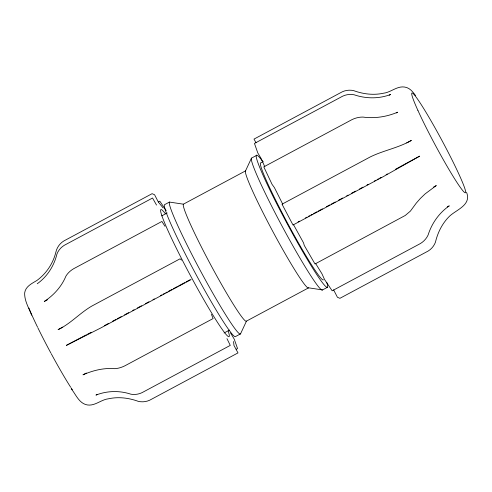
<?xml version="1.0" encoding="UTF-8"?>
<svg xmlns="http://www.w3.org/2000/svg" width="492" height="492" viewBox="0 0 492 492"><rect width="100%" height="100%" fill="white"/><g stroke="black" fill="none" stroke-linecap="round" stroke-linejoin="round"><path stroke-width="0.74" d="M327.524 287.267L322.555 289.929L308.607 287.826L246.467 321.11L240.533 333.865L235.563 336.528A74.938 5.35 61.8 0 1 196.751 275.846A74.938 5.35 61.8 0 1 164.476 204.733L169.445 202.071L183.393 204.174L245.533 170.89L251.467 158.135L256.437 155.472M37.238 283.755C47.257 276.652 54.138 265.809 56.98 253.921C58.382 250.33 61.014 247.279 64.311 245.287L152.545 198.024L156.524 205.072M386.115 174.642L387.321 173.934M395.507 169.297L403.791 164.715M404.449 164.353L419.67 156.142L383.299 176.634L293.004 225.01L282.027 204.192L370.261 156.93C383.532 150.368 398.465 147.926 411.373 140.411L406.675 142.926M158.479 201.911L159.826 201.191L166.198 210.65M161.776 215.871L167.182 212.981M263.195 161.548L260.496 162.993A66.383 4.736 61.8 0 0 289.087 225.994A66.383 4.736 61.8 0 0 323.472 279.745M389.197 95.233L390.537 94.513C378.877 98.984 365.857 98.763 354.099 94.771C350.267 94.009 346.22 94.513 342.684 96.174L254.45 143.436L257.79 152.907L261.455 159.076L264.782 166.806M47.656 299.665L44.298 301.461C53.665 295.268 61.561 286.682 65.873 276.227C67.718 273.066 70.522 270.563 73.652 268.718L161.893 221.455L164.998 226.308M396.257 112.932L397.597 112.213C386.73 116.813 374.719 118.701 362.998 117.078C359.197 116.998 355.433 117.957 352.032 119.605L263.798 166.868L272.064 184.359L274.395 187.575L282.752 204.217M62.767 327.137L58.074 329.652C70.688 323.674 79.925 312.912 91.887 306.036L180.121 258.774L181.517 260.133M104.347 325.673L108.394 323.502M112.447 321.331L115.829 319.523M117.176 318.804L121.229 316.633M124.605 314.825L128.658 312.654M132.711 310.483L134.064 309.757M137.44 307.949L141.493 305.778M145.546 303.607L148.922 301.799M152.975 299.628L154.322 298.902M160.404 295.649L161.751 294.923M163.104 294.204L164.457 293.478M165.804 292.752L167.157 292.033M168.51 291.307L171.886 289.499M173.233 288.773L177.286 286.602M178.639 285.883L184.715 282.623M186.068 281.898L190.121 279.733M298.103 221.886L299.456 221.166M305.532 217.907L306.885 217.187M308.232 216.462L309.585 215.736M310.938 215.016L312.285 214.291M313.638 213.565L317.014 211.757M318.367 211.037L322.42 208.866M326.473 206.695L329.849 204.887M331.196 204.162L335.249 201.991M338.625 200.183L342.678 198.012M346.731 195.841L348.084 195.115M351.46 193.307L355.513 191.136M359.566 188.965L362.942 187.157M366.995 184.986L368.342 184.266M374.424 181.007L375.771 180.281M377.124 179.562L378.477 178.836M379.824 178.11L381.177 177.391M191.099 279.597L100.829 327.936L66.371 345.384L81.469 337.358M86.346 373.022L82.988 374.818C92.902 370.451 103.738 367.758 114.624 368.668C118.209 368.526 121.672 367.395 124.87 365.82L213.104 318.558L211.412 314.32M433.606 187.015L436.287 185.576L425.223 193.811L420.439 198.368L416.287 203.098L410.402 211.105L405.236 215.478L315.009 263.976L304.253 245.403L303.57 242.9L293.373 224.42M97.299 394.375L95.958 395.094C107.102 390.703 119.611 390.427 130.964 394.215C134.703 394.904 138.609 394.276 142.028 392.659L230.268 345.396L226.966 338.637M447.246 206.929L449.257 205.847C439.153 212.888 431.767 223.343 428.089 235.059C426.453 238.583 423.729 241.541 420.408 243.546L332.174 290.809L324.529 279.462L321.946 273.773L315.667 263.564M224.075 332.986L229.481 330.089M236.203 349.283L237.55 348.564L234.21 339.093L230.545 332.924M82.115 337.02L86.5 334.744M87.724 334.111L91.315 332.266M415.531 95.534C412.776 91.74 409.682 87.773 404.719 87.059C397.013 85.805 390.949 92.379 383.502 93.216C373.539 95.405 363.188 94.113 353.68 90.633C349.867 89.753 345.79 90.171 342.241 91.826L254.007 139.095L256.018 142.821M163.129 207.944L158.375 202.114L154.586 194.758L152.102 193.676L63.868 240.939C59.852 243.368 56.918 247.451 55.904 252.033C53.148 263.38 46.328 273.583 36.906 280.477C31.937 283.46 25.498 286.436 24.655 292.937C24.379 300.889 28.911 307.992 31.629 315.181M71.457 389.024C75.965 394.762 79.194 403.514 87.281 404.941C94.987 406.195 101.051 399.621 108.498 398.784C118.461 396.595 128.812 397.887 138.32 401.367C142.133 402.247 146.21 401.829 149.759 400.174L237.993 352.905L233.971 345.452L233.571 341.516M333.625 289.886L337.414 297.242L339.898 298.324L428.132 251.061C431.472 249.026 434.073 245.877 435.445 242.212C437.775 232.384 442.406 223.067 449.737 216.006C456.914 209.457 471.73 204.838 466.502 192.181M326.836 282.556A74.938 5.35 61.8 0 1 284.93 219.506A74.938 5.35 61.8 0 1 262.833 161.69M322.555 289.929A74.938 5.35 61.8 0 1 283.743 229.247A74.938 5.35 61.8 0 1 251.467 158.135M308.607 287.826A66.488 4.748 61.8 0 1 274.173 233.989A66.488 4.748 61.8 0 1 245.533 170.89M246.467 321.11A66.488 4.748 61.8 0 1 212.034 267.273A66.488 4.748 61.8 0 1 183.393 204.174M228.183 330.938A72.084 5.141 61.8 0 1 190.545 275.778A72.084 5.141 61.8 0 1 165.392 213.725M240.533 333.865A74.938 5.35 61.8 0 1 201.72 273.183A74.938 5.35 61.8 0 1 169.445 202.071M72.33 389.793A56.537 4.034 61.8 0 1 71.039 387.813M70.596 387.118A56.537 4.034 61.8 0 1 51.279 353.797M50.91 353.115A56.537 4.034 61.8 0 1 37.829 327.733M37.478 327.002A56.537 4.034 61.8 0 1 28.917 308.09M417.917 110.448A56.537 4.034 61.8 0 0 463.894 191.862A56.537 4.034 61.8 0 0 434.067 126.149A56.537 4.034 61.8 0 0 417.917 110.448"/></g></svg>
